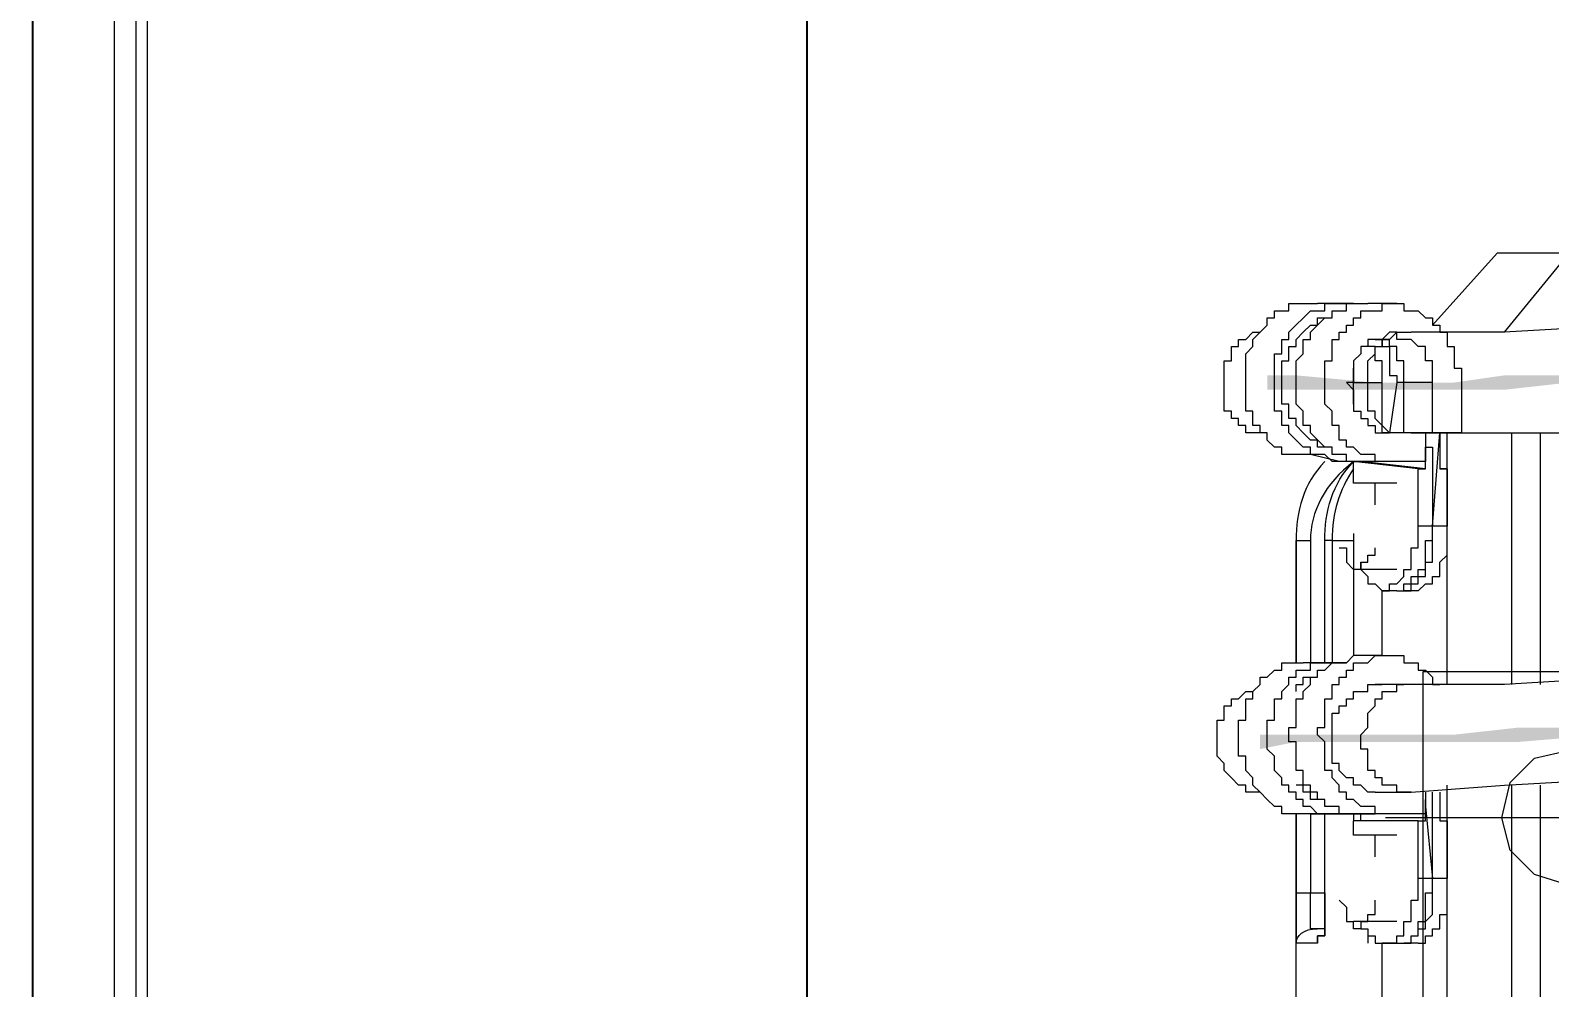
# Model space of a CAD drawing. Header units: millimetres. Extents: x 25083 to 52777, y 24772 to 45779.
# Drawn here: x 38318.5 to 38397, y 33558.4 to 33607.9 of the extents above; entities that cross this region are included whole.
import ezdxf

# ---------------------------------------------------------------- set-up
doc = ezdxf.new("R2010")
doc.units = ezdxf.units.MM
doc.layers.add('小车', color=7, linetype='Continuous')
doc.styles.get("Standard").update_dxf_attribs({"font": ''})
doc.styles.get('Standard').set_extended_font_data('SimSun')
doc.dimstyles.new('15', dxfattribs={"dimtxt": 15, "dimasz": 10, "dimexe": 2, "dimexo": 1, "dimgap": 1, "dimtad": 1, "dimdsep": 46, "dimtxsty": 'Standard', "dimcen": 2.5, "dimadec": 0, "dimazin": 0, "dimtfac": 1, "dimtmove": 2, "dimatfit": 3, "dimfxl": 1, "dimtolj": 1, "dimarcsym": 0})
doc.dimstyles.new('ISO-25', dxfattribs={"dimtxt": 2.5, "dimasz": 2.5, "dimexe": 1.25, "dimexo": 0.625, "dimtad": 1, "dimtxsty": 'Standard', "dimcen": 2.5, "dimadec": 0, "dimazin": 0, "dimtfac": 1, "dimtmove": 0, "dimatfit": 3, "dimfxl": 1, "dimarcsym": 0})

# ---------------------------------------------------------------- blocks, each defined once
blk = doc.blocks.new('*D925')
at = {"color": 0, "lineweight": -2}
for p, q in [((29677.862, 34881.662), (29677.862, 32448.293)), ((40733.017, 34757.645), (40733.017, 32448.293)), ((29680.362, 32449.543), (40730.517, 32449.543))]:
    blk.add_line(p, q, dxfattribs=at)
at = {"color": 0}
for points in [[(29680.362, 32449.96), (29680.362, 32449.127), (29677.862, 32449.543)], [(40730.517, 32449.127), (40730.517, 32449.96), (40733.017, 32449.543)]]:
    blk.add_solid(points, dxfattribs=at)
at = {"layer": 'DEFPOINTS', "color": 0}
for p in [(29677.862, 34882.287), (40733.017, 34758.27), (40733.017, 32449.543)]:
    blk.add_point(p, dxfattribs=at)
at = {"color": 0, "insert": (35205.439, 32451.628), "char_height": 2.5, "attachment_point": 5}
blk.add_mtext('11055,15', dxfattribs=at)
blk = doc.blocks.new('zw$D2F4')
h = blk.add_hatch(color=7)
h.dxf.hatch_style = 2
h.paths.add_polyline_path([(392.155, 1107.021), (392.155, 1108.878), (391.412, 1108.878), (391.784, 1107.021)])
h = blk.add_hatch(color=7)
h.dxf.hatch_style = 2
h.paths.add_polyline_path([(410.723, 1107.021), (410.723, 1108.507), (409.98, 1108.507), (409.98, 1107.021)])
h = blk.add_hatch(color=7)
h.dxf.hatch_style = 2
h.paths.add_polyline_path([(392.155, 1102.936), (392.155, 1107.021), (391.784, 1107.021), (391.784, 1102.936)])
h = blk.add_hatch(color=7)
h.dxf.hatch_style = 2
h.paths.add_polyline_path([(410.352, 1102.936), (410.723, 1107.021), (409.98, 1107.021), (409.98, 1102.936)])
h = blk.add_hatch(color=7)
h.dxf.hatch_style = 2
h.paths.add_polyline_path([(392.155, 1101.079), (392.155, 1102.936), (391.784, 1102.936), (391.784, 1101.079)])
h = blk.add_hatch(color=7)
h.dxf.hatch_style = 2
h.paths.add_polyline_path([(410.352, 1101.079), (410.352, 1102.936), (409.98, 1102.936), (409.98, 1101.079)])
h = blk.add_hatch(color=7)
edge = h.paths.add_edge_path(flags=0)
edge.add_spline(control_points=[(394.383, 1052.06), (394.383, 1052.06), (394.383, 1055.774), (394.383, 1055.774), (394.383, 1055.774), (394.012, 1059.487), (394.012, 1059.487), (394.012, 1059.487), (394.012, 1062.458), (394.012, 1062.458), (394.012, 1062.458), (393.641, 1062.458), (393.641, 1062.458), (393.641, 1062.458), (393.641, 1052.06), (393.641, 1052.06), (393.641, 1052.06), (394.383, 1052.06), (394.383, 1052.06), (394.383, 1052.06), (394.383, 1052.06), (394.383, 1052.06)], knot_values=[0, 0, 0, 0, 1, 1, 1, 2, 2, 2, 3, 3, 3, 4, 4, 4, 5, 5, 5, 6, 6, 6, 7, 7, 7, 7], degree=3, periodic=0)
edge = h.paths.add_edge_path(flags=0)
edge.add_spline(control_points=[(393.641, 1073.227), (393.641, 1073.227), (393.641, 1076.57), (393.641, 1076.57), (393.641, 1076.57), (393.269, 1081.769), (393.269, 1081.769), (393.269, 1081.769), (392.526, 1091.424), (392.526, 1091.424), (392.526, 1091.424), (392.526, 1095.509), (392.526, 1095.509), (392.526, 1095.509), (392.155, 1098.851), (392.155, 1098.851), (392.155, 1098.851), (392.155, 1101.079), (392.155, 1101.079), (392.155, 1101.079), (391.784, 1101.079), (391.784, 1101.079), (391.784, 1101.079), (391.784, 1095.509), (391.784, 1095.509), (391.784, 1095.509), (392.526, 1086.596), (392.526, 1086.596), (392.526, 1086.596), (392.526, 1081.769), (392.526, 1081.769), (392.526, 1081.769), (392.898, 1076.57), (392.898, 1076.57), (392.898, 1076.57), (393.269, 1073.599), (393.269, 1073.599), (393.269, 1073.599), (393.269, 1073.227), (393.269, 1073.227), (393.269, 1073.227), (393.641, 1073.227), (393.641, 1073.227), (393.641, 1073.227), (393.641, 1073.227), (393.641, 1073.227)], knot_values=[0, 0, 0, 0, 1, 1, 1, 2, 2, 2, 3, 3, 3, 4, 4, 4, 5, 5, 5, 6, 6, 6, 7, 7, 7, 8, 8, 8, 9, 9, 9, 10, 10, 10, 11, 11, 11, 12, 12, 12, 13, 13, 13, 14, 14, 14, 15, 15, 15, 15], degree=3, periodic=0)
h = blk.add_hatch(color=7)
edge = h.paths.add_edge_path(flags=0)
edge.add_spline(control_points=[(412.208, 1052.431), (412.208, 1052.431), (412.208, 1056.145), (412.208, 1056.145), (412.208, 1056.145), (411.837, 1060.23), (411.837, 1060.23), (411.837, 1060.23), (411.837, 1063.201), (411.837, 1063.201), (411.837, 1063.201), (411.466, 1063.201), (411.466, 1063.201), (411.466, 1063.201), (411.466, 1052.431), (411.466, 1052.431), (411.466, 1052.431), (412.208, 1052.431), (412.208, 1052.431), (412.208, 1052.431), (412.208, 1052.431), (412.208, 1052.431)], knot_values=[0, 0, 0, 0, 1, 1, 1, 2, 2, 2, 3, 3, 3, 4, 4, 4, 5, 5, 5, 6, 6, 6, 7, 7, 7, 7], degree=3, periodic=0)
edge = h.paths.add_edge_path(flags=0)
edge.add_spline(control_points=[(411.466, 1073.97), (411.466, 1073.97), (411.466, 1078.798), (411.466, 1078.798), (411.466, 1078.798), (410.723, 1088.453), (410.723, 1088.453), (410.723, 1088.453), (410.723, 1096.252), (410.723, 1096.252), (410.723, 1096.252), (410.352, 1098.851), (410.352, 1098.851), (410.352, 1098.851), (410.352, 1101.079), (410.352, 1101.079), (410.352, 1101.079), (409.98, 1101.079), (409.98, 1101.079), (409.98, 1101.079), (409.98, 1096.252), (409.98, 1096.252), (409.98, 1096.252), (410.352, 1092.91), (410.352, 1092.91), (410.352, 1092.91), (410.352, 1088.453), (410.352, 1088.453), (410.352, 1088.453), (410.723, 1083.626), (410.723, 1083.626), (410.723, 1083.626), (410.723, 1078.798), (410.723, 1078.798), (410.723, 1078.798), (411.094, 1074.713), (411.094, 1074.713), (411.094, 1074.713), (411.094, 1073.97), (411.094, 1073.97), (411.094, 1073.97), (411.466, 1073.97), (411.466, 1073.97), (411.466, 1073.97), (411.466, 1073.97), (411.466, 1073.97)], knot_values=[0, 0, 0, 0, 1, 1, 1, 2, 2, 2, 3, 3, 3, 4, 4, 4, 5, 5, 5, 6, 6, 6, 7, 7, 7, 8, 8, 8, 9, 9, 9, 10, 10, 10, 11, 11, 11, 12, 12, 12, 13, 13, 13, 14, 14, 14, 15, 15, 15, 15], degree=3, periodic=0)
at = {"color": 7, "lineweight": 5}
for points in [[(389.184, 1108.878), (389.184, 1109.621), (389.556, 1109.621), (389.556, 1109.992), (389.927, 1110.363), (390.298, 1110.735), (390.67, 1110.735), (391.041, 1111.106), (391.784, 1111.106)], [(391.784, 1111.106), (392.898, 1111.106), (392.898, 1110.735), (393.641, 1110.735), (393.641, 1110.363), (394.012, 1110.363), (394.012, 1109.992), (394.383, 1109.621), (394.383, 1109.249)], [(407.752, 1108.878), (407.752, 1109.621), (408.124, 1109.621), (408.124, 1109.992), (408.495, 1109.992), (408.495, 1110.363), (408.866, 1110.363), (408.866, 1110.735), (410.352, 1110.735)], [(410.352, 1110.735), (411.466, 1110.735), (411.466, 1110.363), (412.208, 1110.363), (412.208, 1109.992), (412.58, 1109.992), (412.58, 1109.621), (412.951, 1109.249), (412.951, 1108.878)], [(389.184, 1108.878), (389.556, 1109.249), (389.927, 1109.249), (390.298, 1109.621), (391.041, 1109.621), (391.041, 1109.992), (392.155, 1109.992), (392.898, 1109.992), (392.898, 1109.621), (394.012, 1109.621), (394.012, 1109.249), (394.383, 1109.249), (394.755, 1108.878)], [(406.638, 1106.278), (406.638, 1107.764), (407.009, 1107.764), (407.009, 1108.135), (407.381, 1108.507), (407.752, 1108.507), (407.752, 1108.878), (408.124, 1108.878), (408.124, 1109.249), (408.495, 1109.249), (408.866, 1109.249), (408.866, 1109.621), (411.837, 1109.621), (412.208, 1109.249), (412.58, 1109.249), (413.323, 1108.507), (413.694, 1108.507), (413.694, 1108.135), (414.065, 1108.135), (414.065, 1107.393), (414.437, 1107.393), (414.437, 1105.907)], [(388.07, 1106.278), (388.07, 1107.764), (388.442, 1107.764), (388.442, 1108.135), (388.813, 1108.507), (389.184, 1108.878)], [(389.184, 1107.021), (389.184, 1107.393), (389.556, 1107.393), (389.556, 1107.764), (389.927, 1107.764), (390.298, 1108.135), (391.041, 1108.135), (391.412, 1108.507), (392.155, 1108.507), (392.898, 1108.507), (392.898, 1108.135), (394.012, 1108.135), (394.012, 1107.764), (394.383, 1107.764), (394.755, 1107.393)], [(394.755, 1108.878), (395.126, 1108.878), (395.126, 1108.507), (395.497, 1108.135), (395.497, 1107.764), (395.869, 1107.764), (395.869, 1107.393), (395.869, 1107.021), (395.869, 1106.65)], [(407.381, 1107.021), (407.752, 1107.393), (408.124, 1107.393), (408.124, 1107.764), (408.866, 1107.764), (408.866, 1108.135), (410.723, 1108.135), (411.094, 1108.135), (411.837, 1108.135), (411.837, 1107.764), (412.58, 1107.764), (412.58, 1107.393), (412.951, 1107.393), (414.065, 1106.278), (414.065, 1105.536), (414.437, 1105.536), (414.437, 1104.422)], [(407.752, 1106.65), (408.124, 1107.021), (408.495, 1107.021), (408.495, 1107.393), (409.238, 1107.393), (409.238, 1107.764), (410.352, 1107.764), (411.466, 1107.764), (411.466, 1107.393), (412.208, 1107.393), (412.208, 1107.021), (412.58, 1107.021), (412.951, 1106.65)], [(371.359, 1107.021), (388.07, 1107.021)], [(381.386, 1105.907), (381.386, 1107.021)], [(383.985, 1107.021), (381.386, 1107.021)], [(383.985, 1107.021), (383.985, 1105.536)], [(388.07, 1107.021), (383.985, 1107.021)], [(388.07, 1103.679), (388.07, 1104.793), (388.442, 1104.793), (388.442, 1105.536), (388.813, 1105.536), (388.813, 1105.907), (389.184, 1105.907), (389.184, 1106.278), (389.556, 1106.278), (389.556, 1106.65), (389.927, 1106.65), (390.298, 1106.65), (390.298, 1107.021), (391.784, 1107.021), (391.784, 1107.393), (392.526, 1107.393), (392.526, 1107.021), (394.012, 1107.021), (394.012, 1106.65), (394.383, 1106.65), (394.755, 1106.278), (395.126, 1106.278), (395.126, 1105.907), (395.497, 1105.907), (395.497, 1105.536), (395.869, 1105.164), (395.869, 1104.422), (396.24, 1104.05)], [(388.07, 1104.793), (388.07, 1105.907), (388.442, 1106.278), (388.442, 1106.65), (388.813, 1106.65), (388.813, 1107.021), (389.184, 1107.021)], [(388.813, 1105.536), (388.813, 1106.278), (389.184, 1106.278), (389.184, 1106.65), (389.556, 1106.65), (389.556, 1107.021)], [(394.383, 1107.021), (394.755, 1107.021), (394.755, 1106.65), (395.126, 1106.65), (395.126, 1105.907)], [(394.755, 1107.393), (395.126, 1107.393), (395.126, 1107.021), (395.497, 1107.021), (395.497, 1106.278), (395.869, 1106.278), (395.869, 1105.907), (395.869, 1105.536), (395.869, 1105.164)], [(402.182, 1107.021), (395.869, 1107.021)], [(395.869, 1107.021), (402.182, 1107.021)], [(402.182, 1107.021), (402.182, 1106.278)], [(406.267, 1103.679), (406.267, 1104.422), (406.638, 1104.422), (406.638, 1105.164), (407.009, 1105.164), (407.009, 1105.536), (407.752, 1106.278), (408.124, 1106.278), (408.124, 1106.65), (408.495, 1106.65), (408.866, 1106.65), (409.238, 1107.021), (411.466, 1107.021), (411.837, 1106.65), (412.58, 1106.65), (412.58, 1106.278), (412.951, 1106.278), (413.694, 1105.536), (413.694, 1105.164), (414.065, 1105.164), (414.065, 1104.422), (414.437, 1104.422), (414.437, 1103.308)], [(406.267, 1104.793), (406.267, 1105.164), (406.638, 1105.536), (406.638, 1106.278), (407.009, 1106.278), (407.009, 1106.65), (407.381, 1107.021)], [(382.128, 1105.907), (382.128, 1106.278), (383.985, 1106.278)], [(388.07, 1106.278), (383.985, 1106.278)], [(388.07, 1106.278), (388.07, 1104.793)], [(388.07, 1104.793), (388.07, 1106.278)], [(395.869, 1105.164), (395.869, 1106.65)], [(402.182, 1106.278), (395.869, 1106.278)], [(406.267, 1104.793), (406.638, 1106.278)], [(407.009, 1105.536), (407.009, 1105.907), (407.381, 1105.907), (407.381, 1106.278), (407.752, 1106.65)], [(412.951, 1106.65), (413.323, 1106.278), (413.323, 1105.907), (413.694, 1105.907), (413.694, 1105.536)], [(381.386, 1105.907), (381.757, 1105.907), (381.757, 1105.536)], [(383.985, 1105.536), (381.757, 1105.536), (381.757, 1105.907)], [(381.757, 1105.536), (383.985, 1105.536)], [(382.128, 1105.536), (382.128, 1105.907)], [(383.985, 1105.536), (388.07, 1105.536)], [(383.985, 1105.536), (388.07, 1105.536)], [(388.07, 1102.194), (388.07, 1102.936), (388.442, 1102.936), (388.442, 1103.679), (388.813, 1104.05), (388.813, 1104.422), (389.184, 1104.422), (389.184, 1104.793), (389.556, 1104.793), (389.927, 1105.164), (390.298, 1105.164), (390.298, 1105.536), (391.784, 1105.536), (392.155, 1105.907), (392.526, 1105.907), (392.526, 1105.536), (394.012, 1105.536), (394.012, 1105.164), (394.755, 1105.164), (394.755, 1104.793), (395.126, 1104.793), (395.126, 1104.422), (395.497, 1104.422), (395.497, 1104.05), (395.869, 1104.05), (395.869, 1103.308), (396.24, 1102.936), (396.24, 1102.565)], [(395.869, 1105.536), (402.182, 1105.536)], [(395.869, 1105.536), (402.182, 1105.536)], [(402.182, 1105.164), (402.182, 1105.536)], [(406.267, 1102.194), (406.267, 1102.936), (406.638, 1102.936), (406.638, 1103.679), (407.009, 1104.05), (407.009, 1104.422), (407.381, 1104.422), (407.381, 1104.793), (408.124, 1104.793), (408.124, 1105.164), (408.495, 1105.164), (408.866, 1105.164), (409.238, 1105.536), (411.466, 1105.536), (411.466, 1105.164), (412.58, 1105.164), (412.58, 1104.793), (412.951, 1104.793), (412.951, 1104.422), (413.323, 1104.422), (413.323, 1104.05), (413.694, 1104.05), (413.694, 1103.679), (414.065, 1103.679), (414.065, 1102.565), (414.437, 1102.565), (414.437, 1101.822)], [(414.437, 1104.422), (414.437, 1105.907)], [(383.614, 1104.793), (383.242, 1104.422), (382.5, 1104.422), (382.5, 1104.05)], [(388.07, 1104.793), (388.07, 1102.936)], [(388.07, 1102.936), (388.07, 1104.793)], [(389.184, 1102.936), (389.184, 1103.308), (389.556, 1103.679), (389.556, 1104.05), (389.927, 1104.05), (389.927, 1104.422), (390.298, 1104.793), (390.67, 1104.793), (390.67, 1105.164), (391.784, 1105.164)], [(391.784, 1105.164), (393.269, 1105.164), (393.269, 1104.793), (393.641, 1104.793), (393.641, 1104.422), (394.012, 1104.422), (394.012, 1104.05), (394.383, 1104.05), (394.383, 1103.308), (394.755, 1103.308), (394.755, 1102.936)], [(402.182, 1105.164), (395.869, 1105.164)], [(401.81, 1104.793), (401.81, 1104.422), (401.068, 1104.422), (400.696, 1104.05)], [(402.182, 1105.164), (402.182, 1104.05)], [(406.267, 1104.05), (406.267, 1104.793)], [(412.951, 1101.822), (412.951, 1102.194), (412.58, 1102.565), (412.58, 1103.308), (412.208, 1103.308), (412.208, 1103.679), (411.837, 1103.679), (411.466, 1104.05), (410.352, 1104.05), (410.352, 1104.422), (409.98, 1104.05), (408.866, 1104.05), (408.866, 1103.679), (408.495, 1103.679), (408.495, 1103.308), (408.124, 1103.308), (408.124, 1102.936), (407.752, 1102.936), (407.752, 1102.194)], [(382.5, 1103.679), (382.128, 1103.679), (382.128, 1103.308), (381.757, 1103.308), (381.757, 1102.936), (381.386, 1102.936), (381.386, 1102.565)], [(382.128, 1103.679), (382.128, 1104.05), (382.5, 1104.05)], [(382.5, 1101.822), (382.5, 1104.05)], [(382.5, 1103.679), (382.5, 1103.308), (382.871, 1103.308), (382.871, 1102.936), (383.242, 1102.936), (383.614, 1102.936)], [(386.956, 1101.822), (386.956, 1104.05)], [(386.956, 1104.05), (387.699, 1104.05)], [(388.07, 1104.05), (387.699, 1104.05)], [(387.699, 1100.708), (387.699, 1104.05)], [(387.699, 1103.679), (388.07, 1103.679)], [(388.07, 1102.194), (388.07, 1103.679)], [(388.07, 1101.822), (388.07, 1103.679)], [(389.184, 1101.079), (389.184, 1101.822), (389.556, 1101.822), (389.556, 1102.565), (389.927, 1102.565), (389.927, 1102.936), (390.298, 1102.936), (390.298, 1103.308), (391.412, 1103.308), (391.412, 1103.679), (392.155, 1103.679)], [(392.155, 1103.679), (392.526, 1103.308), (393.269, 1103.308), (393.641, 1102.936), (394.012, 1102.936), (394.012, 1102.565), (394.383, 1102.565), (394.383, 1101.822), (394.755, 1101.822), (394.755, 1101.451)], [(402.182, 1104.05), (396.24, 1104.05)], [(396.24, 1102.565), (396.24, 1104.05)], [(400.696, 1103.679), (400.325, 1103.308), (399.954, 1103.308), (399.954, 1102.936), (399.582, 1102.565)], [(400.696, 1101.822), (400.696, 1104.05)], [(400.696, 1103.679), (401.068, 1103.679), (401.068, 1103.308), (401.439, 1103.308), (401.439, 1102.936), (401.81, 1102.936)], [(405.153, 1101.822), (405.153, 1104.05)], [(405.153, 1104.05), (406.267, 1104.05)], [(405.895, 1100.708), (406.267, 1104.05)], [(405.895, 1100.337), (406.267, 1103.679)], [(406.267, 1104.05), (406.267, 1103.679)], [(406.267, 1102.194), (406.267, 1103.679)], [(409.238, 1104.05), (410.352, 1104.05)], [(410.352, 1104.05), (410.352, 1102.565)], [(381.757, 1103.308), (381.386, 1103.308)], [(385.842, 1102.936), (386.956, 1102.936)], [(389.184, 1102.936), (389.184, 1101.822)], [(394.755, 1102.936), (394.755, 1102.565)], [(404.039, 1102.936), (405.153, 1102.936)], [(407.752, 1102.194), (408.495, 1102.936), (408.866, 1102.936), (408.866, 1103.308), (409.238, 1103.308), (410.352, 1103.308)], [(410.352, 1103.308), (411.466, 1103.308), (411.837, 1102.936), (412.208, 1102.936), (412.208, 1102.565), (412.58, 1102.565), (412.58, 1102.194), (412.951, 1101.822)], [(410.352, 1102.565), (411.466, 1102.565), (411.466, 1102.936), (412.208, 1102.936), (412.208, 1103.308)], [(412.58, 1102.936), (412.58, 1102.565), (412.208, 1102.565), (412.208, 1102.194), (410.723, 1102.194), (410.723, 1101.822), (410.352, 1101.822)], [(414.437, 1101.822), (414.437, 1103.308)], [(378.043, 1102.565), (381.386, 1102.565)], [(381.386, 1101.822), (381.386, 1102.565)], [(381.386, 1102.565), (381.386, 1101.822), (381.757, 1101.822), (381.757, 1101.451), (382.5, 1101.451), (382.5, 1101.079), (383.614, 1101.079), (383.614, 1100.708), (384.728, 1100.708)], [(388.07, 1100.337), (388.07, 1102.194)], [(394.755, 1101.451), (394.755, 1102.565)], [(396.24, 1102.565), (396.24, 1101.451), (395.869, 1101.451), (395.869, 1100.708), (395.497, 1100.708), (395.497, 1100.337), (395.126, 1099.965), (394.755, 1099.965), (394.755, 1099.594)], [(396.24, 1102.565), (399.582, 1102.565)], [(399.582, 1101.822), (399.582, 1102.565)], [(399.582, 1102.565), (399.582, 1102.194), (399.954, 1102.194), (399.954, 1101.822), (400.325, 1101.451), (400.696, 1101.451), (400.696, 1101.079), (401.81, 1101.079), (401.81, 1100.708), (402.925, 1100.708)], [(406.267, 1100.337), (406.267, 1102.194)], [(407.752, 1102.194), (407.752, 1102.565)], [(407.752, 1102.565), (410.352, 1102.565)], [(407.752, 1101.079), (407.752, 1102.194)], [(410.352, 1101.822), (407.752, 1102.194)], [(410.352, 1101.451), (411.466, 1101.451), (411.466, 1101.822), (412.208, 1101.822), (412.208, 1102.194), (412.58, 1102.194), (412.58, 1102.565)], [(381.386, 1100.708), (381.386, 1101.451)], [(381.386, 1101.451), (381.386, 1101.079), (381.757, 1101.079), (381.757, 1100.708), (382.5, 1100.708), (382.5, 1100.337), (382.871, 1100.337), (383.985, 1100.337), (383.985, 1099.965), (384.728, 1099.965)], [(381.386, 1101.451), (381.386, 1101.079), (381.757, 1101.079), (381.757, 1100.708), (382.128, 1100.708), (382.128, 1100.337), (382.5, 1100.337), (382.871, 1099.965), (384.728, 1099.965)], [(388.07, 1100.337), (388.07, 1101.822)], [(389.184, 1101.822), (389.184, 1101.079)], [(396.611, 1052.06), (396.611, 1062.829), (395.869, 1073.227), (395.497, 1082.14), (395.126, 1089.939), (394.755, 1096.252), (394.755, 1101.451)], [(399.582, 1100.708), (399.582, 1101.451)], [(399.582, 1101.451), (399.954, 1101.451), (399.954, 1101.079), (400.325, 1101.079), (400.325, 1100.708), (400.696, 1100.708), (400.696, 1100.337), (401.068, 1100.337), (402.182, 1100.337), (402.182, 1099.965), (402.925, 1099.965)], [(399.582, 1101.451), (399.582, 1101.079), (399.954, 1101.079), (399.954, 1100.708), (400.325, 1100.708), (400.325, 1100.337), (400.696, 1100.337), (401.068, 1100.337), (401.068, 1099.965), (402.925, 1099.965)], [(407.752, 1099.965), (407.752, 1101.451)], [(407.752, 1101.451), (410.352, 1101.451)], [(410.352, 1101.451), (410.352, 1101.822)], [(410.352, 1099.965), (411.466, 1099.965), (411.466, 1100.337), (412.208, 1100.337), (412.208, 1100.708), (412.58, 1101.079), (412.58, 1101.822), (412.951, 1101.822)], [(410.352, 1099.965), (410.352, 1101.451)], [(412.951, 1101.822), (412.951, 1101.079)], [(414.437, 1101.822), (414.437, 1101.451), (414.065, 1101.451), (414.065, 1100.708), (413.694, 1100.337), (413.694, 1099.965), (413.323, 1099.965), (413.323, 1099.594), (412.951, 1099.594)], [(381.386, 1100.708), (381.386, 1100.337), (381.757, 1100.337), (381.757, 1099.965), (382.128, 1099.965), (382.128, 1099.594), (382.5, 1099.594), (382.871, 1099.594), (382.871, 1099.223), (384.728, 1099.223)], [(384.728, 1099.965), (384.728, 1100.708)], [(384.728, 1100.708), (387.699, 1100.708)], [(387.699, 1100.708), (387.699, 1100.337)], [(389.184, 1101.079), (389.556, 1096.252), (389.927, 1089.567), (390.298, 1082.14)], [(399.582, 1100.708), (399.954, 1100.337), (399.954, 1099.965), (400.325, 1099.965), (400.325, 1099.594), (400.696, 1099.594), (401.068, 1099.594), (401.439, 1099.223), (402.925, 1099.223)], [(402.925, 1099.965), (402.925, 1100.708)], [(402.925, 1100.708), (405.895, 1100.708)], [(405.895, 1100.708), (405.895, 1100.337)], [(407.752, 1101.079), (407.752, 1089.939), (408.124, 1082.14), (408.495, 1073.599)], [(414.437, 1052.431), (414.437, 1063.572), (414.065, 1073.599), (413.694, 1082.511), (413.323, 1089.939), (412.951, 1096.252), (412.951, 1101.079)], [(388.442, 1100.337), (384.728, 1099.965)], [(384.728, 1099.223), (384.728, 1099.965)], [(384.728, 1099.965), (389.184, 1099.965)], [(387.699, 1100.337), (388.442, 1100.337)], [(389.184, 1100.337), (388.07, 1100.337)], [(388.813, 1100.337), (388.442, 1100.337)], [(388.442, 1100.337), (388.813, 1100.337)], [(402.925, 1099.223), (402.925, 1099.965)], [(402.925, 1099.965), (407.752, 1099.594)], [(406.638, 1099.965), (402.925, 1099.965)], [(405.895, 1100.337), (406.638, 1100.337)], [(407.752, 1100.337), (406.267, 1100.337)], [(407.009, 1100.337), (407.009, 1099.965), (406.638, 1099.965)], [(406.638, 1100.337), (407.009, 1100.337)], [(407.752, 1098.48), (407.752, 1099.965)], [(407.752, 1099.965), (410.352, 1099.965)], [(417.036, 1096.623), (413.323, 1099.965)], [(370.616, 1099.223), (389.556, 1099.223)], [(387.699, 1099.223), (384.728, 1099.223)], [(387.699, 1099.594), (387.699, 1099.223)], [(389.184, 1099.594), (387.699, 1099.594)], [(394.755, 1099.223), (407.752, 1099.223)], [(405.895, 1099.223), (402.925, 1099.223)], [(405.895, 1099.594), (405.895, 1099.223)], [(405.895, 1099.223), (405.895, 1099.594)], [(407.752, 1099.594), (405.895, 1099.594)], [(412.951, 1099.594), (412.951, 1099.223), (412.208, 1099.223), (412.208, 1098.851), (411.094, 1098.851), (411.094, 1098.48), (410.723, 1098.48), (410.352, 1098.48)], [(410.352, 1098.48), (407.752, 1098.48)], [(417.036, 1069.514), (417.036, 1096.623)], [(370.616, 1095.88), (389.556, 1095.88)], [(394.755, 1095.88), (407.752, 1095.88)], [(412.951, 1096.252), (417.036, 1092.91)], [(370.245, 1094.395), (389.556, 1094.395)], [(394.755, 1094.395), (407.752, 1094.395)]]:
    blk.add_lwpolyline(points, dxfattribs=at)
for points in [[(389.184, 1108.878), (389.184, 1108.878), (389.184, 1108.878), (389.184, 1108.878)], [(394.755, 1108.878), (394.755, 1108.878), (394.755, 1108.878), (394.755, 1108.878)], [(381.386, 1107.021), (381.757, 1107.021), (382.128, 1106.65), (382.128, 1105.907)], [(394.755, 1107.393), (394.755, 1107.393), (394.755, 1107.393), (394.755, 1107.393)], [(402.182, 1107.021), (402.182, 1107.021), (402.182, 1107.021), (402.182, 1107.021)], [(406.267, 1105.536), (405.153, 1106.65), (403.667, 1107.021), (402.182, 1107.021)], [(406.267, 1105.536), (405.153, 1106.65), (403.667, 1107.021), (402.182, 1107.021)], [(406.267, 1104.05), (405.153, 1105.536), (403.667, 1106.278), (402.182, 1106.278)], [(412.951, 1106.65), (412.951, 1106.65), (412.951, 1106.65), (412.951, 1106.65)], [(381.757, 1105.907), (381.757, 1105.907), (381.386, 1105.907), (381.386, 1105.907)], [(381.757, 1105.536), (381.757, 1105.907), (381.757, 1105.907), (381.757, 1105.907)], [(381.757, 1105.536), (381.757, 1105.536), (381.757, 1105.536), (381.757, 1105.536)], [(402.182, 1105.536), (403.667, 1105.536), (405.153, 1105.164), (406.267, 1104.05)], [(402.182, 1105.536), (403.667, 1105.536), (405.153, 1105.164), (406.267, 1104.05)], [(395.869, 1104.422), (395.869, 1104.793), (395.869, 1104.793), (395.869, 1105.164)], [(402.182, 1105.164), (402.182, 1105.164), (402.182, 1105.164), (402.182, 1105.164)], [(405.895, 1104.05), (404.781, 1104.793), (403.667, 1105.164), (402.182, 1105.164)], [(414.437, 1104.05), (414.437, 1104.05), (414.437, 1104.422), (414.437, 1104.422)], [(401.068, 1103.679), (400.696, 1103.679), (400.696, 1103.679), (400.696, 1103.679)], [(402.553, 1104.05), (402.553, 1104.05), (402.182, 1104.05), (402.182, 1104.05)], [(406.267, 1103.679), (406.267, 1103.679), (406.267, 1103.679), (406.267, 1104.05)], [(406.267, 1104.05), (406.267, 1104.05), (406.267, 1104.05), (406.267, 1104.05)], [(406.267, 1104.05), (406.267, 1104.05), (406.267, 1104.05), (406.267, 1104.05)], [(410.352, 1104.05), (410.723, 1104.05), (410.723, 1104.05), (411.094, 1104.05)], [(394.755, 1102.565), (394.755, 1102.565), (394.755, 1102.565), (394.755, 1102.936)], [(394.755, 1101.822), (394.755, 1102.194), (394.755, 1102.194), (394.755, 1102.565)], [(394.755, 1102.565), (394.755, 1102.565), (394.755, 1102.565), (394.755, 1102.565)], [(381.386, 1101.822), (381.386, 1101.451), (381.386, 1101.451), (381.386, 1101.451)], [(381.386, 1101.822), (381.386, 1101.451), (381.386, 1101.451), (381.386, 1101.451)], [(381.386, 1101.822), (381.386, 1101.822), (381.386, 1101.822), (381.386, 1101.822)], [(399.582, 1101.822), (399.582, 1101.822), (399.582, 1101.822), (399.582, 1101.451)], [(399.582, 1101.451), (399.582, 1101.451), (399.582, 1101.451), (399.582, 1101.451)], [(399.582, 1101.451), (399.582, 1101.451), (399.582, 1101.451), (399.582, 1101.451)], [(384.728, 1100.708), (384.728, 1100.708), (384.728, 1100.708), (384.728, 1100.708)], [(384.728, 1099.965), (384.728, 1099.965), (384.728, 1099.965), (384.728, 1099.965)]]:
    blk.add_open_spline(points, degree=3, dxfattribs=at)
blk = doc.blocks.new('*D469')
at = {"layer": 'DEFPOINTS', "color": 0}
for p in [(36061.191, 116692.222), (36180.039, 116685.352), (36180.039, 116527.033)]:
    blk.add_point(p, dxfattribs=at)
at = {"layer": '小车', "color": 0, "linetype": 'Continuous', "lineweight": -2}
for p, q in [((36061.191, 116691.222), (36061.191, 116525.033)), ((36180.039, 116684.352), (36180.039, 116525.033)), ((36071.191, 116527.033), (36084.175, 116527.033)), ((36170.039, 116527.033), (36146.425, 116527.033))]:
    blk.add_line(p, q, dxfattribs=at)
at = {"layer": '小车', "color": 0}
for points in [[(36071.191, 116528.7), (36071.191, 116525.366), (36061.191, 116527.033)], [(36170.039, 116528.7), (36170.039, 116525.366), (36180.039, 116527.033)]]:
    blk.add_solid(points, dxfattribs=at)
at = {"layer": '小车', "color": 0, "insert": (36115.3, 116527.033), "char_height": 15, "attachment_point": 5}
blk.add_mtext('\\A1;118.85', dxfattribs=at)
blk = doc.blocks.new('*D470')
at = {"layer": 'DEFPOINTS', "color": 0}
for p in [(36180.039, 116639.326), (36197.537, 116639.326), (36197.537, 116438.26)]:
    blk.add_point(p, dxfattribs=at)
at = {"layer": '小车', "color": 0, "linetype": 'Continuous', "lineweight": -2}
for p, q in [((36180.039, 116638.326), (36180.039, 116436.26)), ((36197.537, 116638.326), (36197.537, 116436.26)), ((36170.039, 116438.26), (36160.039, 116438.26)), ((36180.039, 116438.26), (36197.537, 116438.26)), ((36207.537, 116438.26), (36217.537, 116438.26))]:
    blk.add_line(p, q, dxfattribs=at)
at = {"layer": '小车', "color": 0}
for points in [[(36170.039, 116439.926), (36170.039, 116436.593), (36180.039, 116438.26)], [(36207.537, 116439.926), (36207.537, 116436.593), (36197.537, 116438.26)]]:
    blk.add_solid(points, dxfattribs=at)
at = {"layer": '小车', "color": 0, "insert": (36193.655, 116438.26), "char_height": 15, "attachment_point": 5}
blk.add_mtext('\\A1;17.5', dxfattribs=at)
blk = doc.blocks.new('A$C1A4175F5')
at = {"layer": '小车', "color": 7, "lineweight": 0}
for points in [[(1269.95, 773.421), (1269.95, 232.516)], [(1270.51, 232.376), (1270.51, 773.561)], [(1271.63, 314.128), (1271.63, 691.809)], [(1204.017, 370.402), (1181.479, 370.402)], [(1204.017, 335.406), (1204.017, 370.402)]]:
    blk.add_lwpolyline(points, dxfattribs=at)
blk.add_lwpolyline([(1199.957, 362.843), (1199.537, 364.663), (1198.277, 365.922), (1196.457, 366.342), (1194.778, 365.922), (1193.518, 364.663), (1192.958, 362.843), (1193.518, 361.163), (1194.778, 359.903), (1196.457, 359.343), (1198.277, 359.903), (1199.537, 361.163), (1199.957, 362.843)], close=True, dxfattribs=at)
at = {"layer": '小车', "color": 1, "lineweight": 0}
blk.add_lwpolyline([(1187.918, 362.843), (1205.976, 362.843)], dxfattribs=at)
at = {"layer": '小车'}
for base, p1, p2, picture, middle in [((212.358, 337.78), (93.511, 502.968), (212.358, 496.098), '*D469', (147.619, 337.78)), ((229.857, 249.006), (212.358, 450.073), (229.857, 450.073), '*D470', (225.974, 249.006))]:
    dim = blk.add_linear_dim(base=base, p1=p1, p2=p2, dimstyle='15', override={"dimfxl": 0.18}, dxfattribs=at)
    dim.commit()
    dim.dimension.update_dxf_attribs({"geometry": picture, "text_midpoint": middle, "dimtype": 128, "insert": (-35967.681, -116189.253)})
blk = doc.blocks.new('zw$50CE')
blk.add_blockref('zw$D2F4', (22.01, 103.569))
at = {"layer": '小车', "ltscale": 10, "xscale": -1, "rotation": 270}
blk.add_blockref('A$C1A4175F5', (47.032, 0), dxfattribs=at)

msp = doc.modelspace()

# ---------------------------------------------------------------- linework, layer by layer
for p, q in [((38358.63, 33290.649), (38358.63, 34123.983)), ((38358.63, 33301.542), (38358.63, 33745.5))]:
    msp.add_line(p, q)
at = {"ltscale": 15}
msp.add_lwpolyline([(38318.63, 33273.983), (38318.63, 34140.649), (38398.63, 34140.649), (38398.63, 33273.983)], close=True, dxfattribs=at)

# ---------------------------------------------------------------- block references
at = {"rotation": 90}
msp.add_blockref('zw$50CE', (39594.481, 33157.316), dxfattribs=at)

# ---------------------------------------------------------------- dimensions: what is measured, and where the dimension line sits
dim = msp.add_linear_dim(base=(40733.0166, 32449.5434), p1=(29677.8617, 34882.2868), p2=(40733.0166, 34758.2702), dimstyle='ISO-25')
dim.commit()
dim.dimension.update_dxf_attribs({"geometry": '*D925', "text_midpoint": (35205.4391, 32449.5434), "dimtype": 160})

doc.saveas('drawing.dxf')
